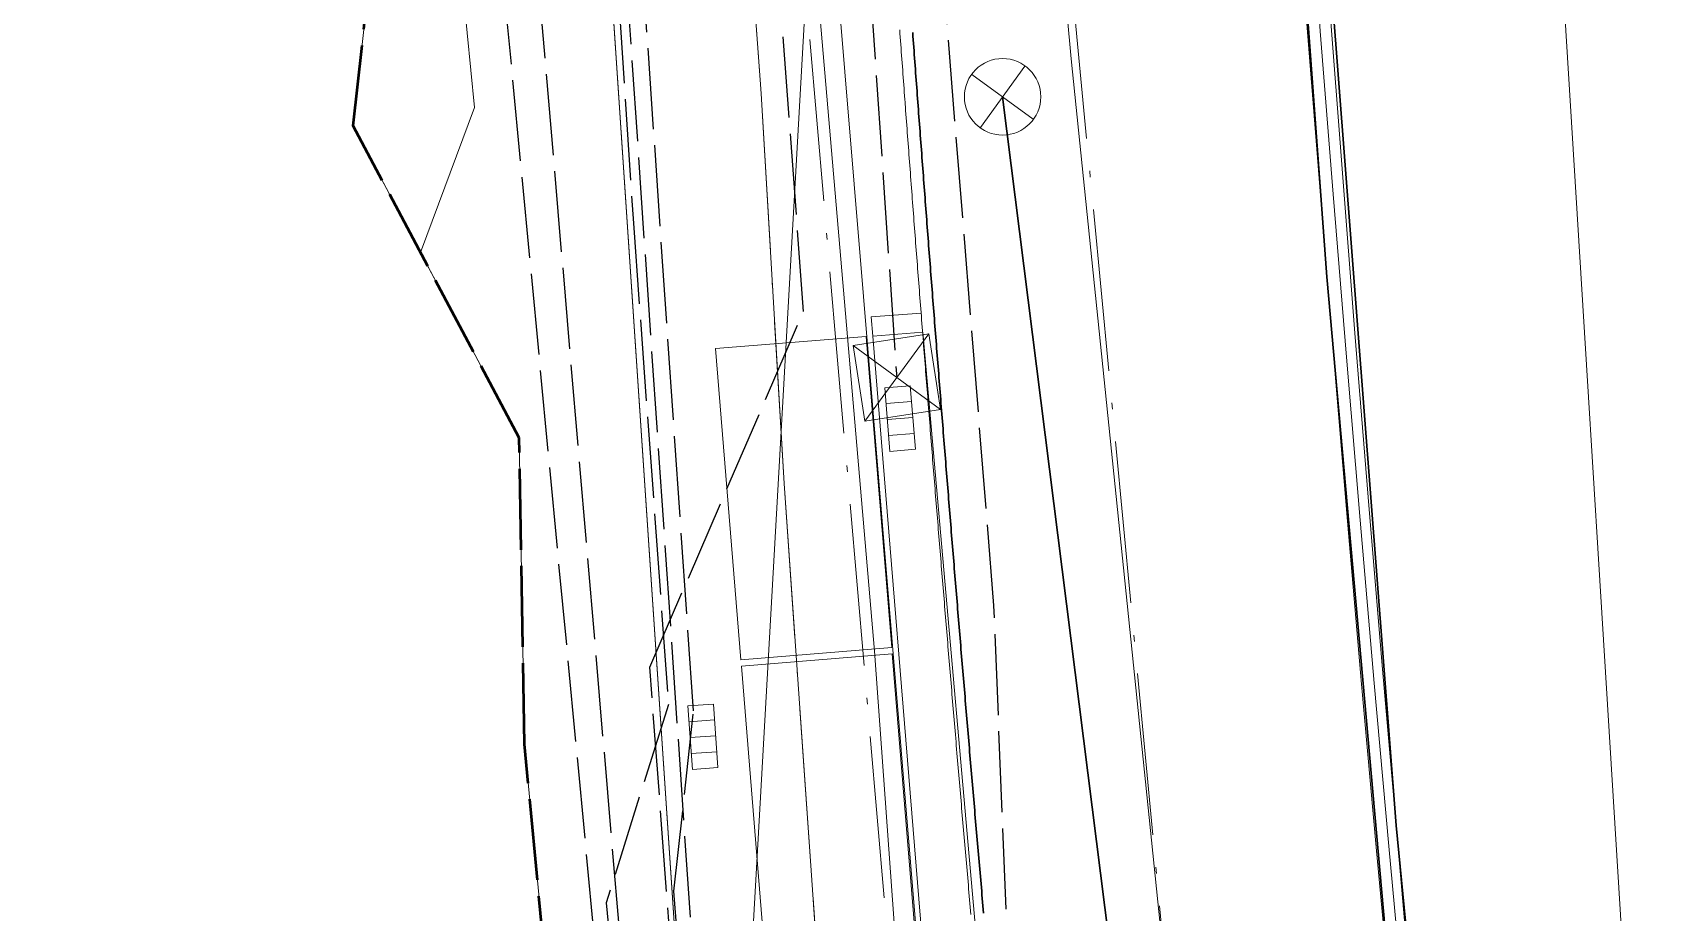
# Model space of a CAD drawing. Header units: metres. Extents: x 105014 to 106600, y 111320 to 118425.
# Drawn here: x 105866.85 to 105892.42, y 117402.24 to 117416.04 of the extents above; entities that cross this region are included whole.
import ezdxf

# ---------------------------------------------------------------- set-up
doc = ezdxf.new("R2010")
doc.units = ezdxf.units.M
doc.linetypes.add('DASHDOT', pattern=[3.556, 2.54, -0.508, 0, -0.508])
doc.linetypes.add('DASHED', pattern=[1.524, 1.27, -0.254])
for name, color, linetype, lineweight in [('00-BASE-LIMITE', 7, 'DASHED', 50), ('00-BASE-UE', 42, 'DASHED', 25), ('10-PAV-CALZADA-BRT', 12, 'CONTINUOUS', 30), ('10-PAV-CALZADA-MIXTA', 8, 'CONTINUOUS', 30), ('10-PAV-CICLORUTA', 76, 'CONTINUOUS', 18), ('10-PAV-SARDINEL', 252, 'CONTINUOUS', 13), ('20-EP-ZONA-DURA', 253, 'CONTINUOUS', 13), ('20-EP-ZONA-VERDE', 84, 'CONTINUOUS', 13), ('30-RED-ENEL-NODOS', 11, 'CONTINUOUS', 13), ('30-RED-ENEL-PROY', 1, 'DASHED', 25), ('30-RED-ETB-EXIST', 145, 'CONTINUOUS', 13), ('30-RED-ETB-PROY', 5, 'DASHED', 25), ('30-RED-MOVISTAR-PROY', 4, 'DASHED', 25), ('30-RED-VANTI-EXIST', 52, 'CONTINUOUS', 13), ('30-RED-VANTI-PROY', 2, 'DASHED', 25), ('30-RED-VANTI-RETIRO', 8, 'DASHDOT', 13), ('35-RH-ACUE-MENOR-EXIST', 151, 'CONTINUOUS', 13), ('35-RH-ACUE-MENOR-PROY', 5, 'DASHED', 25), ('35-RH-PLUV-COLECTOR', 96, 'CONTINUOUS', 30), ('35-RH-PLUV-NODOS', 94, 'CONTINUOUS', 13), ('60-PREDIAL-LOTE', 42, 'CONTINUOUS', 13)]:
    doc.layers.add(name, color=color, linetype=linetype, lineweight=lineweight)

# ---------------------------------------------------------------- blocks, each defined once
blk = doc.blocks.new('CAJA_ENEL')
for p, q in [((-0.6, -0.6), (0.6, 0.6)), ((-0.6, 0.6), (0.6, -0.6))]:
    blk.add_line(p, q)
blk.add_lwpolyline([(-0.6, -0.6), (0.6, -0.6), (0.6, 0.6), (-0.6, 0.6)], close=True)
blk = doc.blocks.new('SUMIDERO')
for p, q in [((-0.25, -0.2), (-0.25, 0.2)), ((0, -0.2), (0, 0.2)), ((0.25, -0.2), (0.25, 0.2))]:
    blk.add_line(p, q)
blk.add_lwpolyline([(-0.5, -0.2), (0.5, -0.2), (0.5, 0.2), (-0.5, 0.2)], close=True)
blk = doc.blocks.new('POZO_PLUV')
for p, q in [((-0.42, -0.42), (0.42, 0.42)), ((-0.42, 0.42), (0.42, -0.42))]:
    blk.add_line(p, q)
blk.add_circle((0, 0), 0.6)

msp = doc.modelspace()

# ---------------------------------------------------------------- linework, layer by layer
at = {"layer": '00-BASE-LIMITE'}
msp.add_lwpolyline([(105867.2397, 117331.0753), (105868.6161, 117346.9381), (105878.1479, 117346.0157), (105878.4749, 117346.0109), (105878.7983, 117346.0596), (105879.1095, 117346.1603), (105879.4001, 117346.3103), (105877.8331, 117364.9871), (105877.3387, 117371.2215), (105876.4895, 117382.4413), (105875.6327, 117393.6487), (105874.5609, 117404.8803), (105874.4783, 117409.6853), (105871.8727, 117414.5741), (105873.0107, 117424.8353), (105872.4083, 117439.9629), (105870.5049, 117464.3341), (105870.4919, 117464.4993), (105869.9409, 117464.6333), (105869.5001, 117468.8971)], dxfattribs=at)
at = {"layer": '00-BASE-UE'}
msp.add_lwpolyline([(105867.2397, 117331.0753), (105868.6161, 117346.9381), (105878.1479, 117346.0157), (105878.4749, 117346.0109), (105878.7983, 117346.0596), (105879.1095, 117346.1603), (105879.4001, 117346.3103), (105877.8331, 117364.9871), (105877.3387, 117371.2215), (105876.4895, 117382.4413), (105875.6327, 117393.6487), (105874.5609, 117404.8803), (105874.4783, 117409.6853), (105871.8727, 117414.5741), (105873.0107, 117424.8353), (105872.4083, 117439.9629), (105870.5049, 117464.3341), (105870.4919, 117464.4993), (105869.9409, 117464.6333), (105869.5001, 117468.8971)], dxfattribs=at)
at = {"layer": '10-PAV-CALZADA-BRT'}
msp.add_lwpolyline([(105911.4741, 117189.2018), (105890.3867, 117381.7125), (105890.3143, 117382.3755), (105890.2423, 117383.0382), (105888.2314, 117403.603), (105886.6443, 117424.2049), (105877.8369, 117556.2667), (105875.9939, 117583.9903)], dxfattribs=at)
at = {"layer": '10-PAV-CALZADA-MIXTA'}
for points in [[(105875.5457, 117584.6099), (105886.1051, 117426.2769), (105887.1478, 117412.2086), (105888.3981, 117398.1573), (105888.7381, 117394.6319), (105892.1176, 117359.5874), (105907.4615, 117200.4745), (105907.5158, 117199.9117), (105907.6165, 117198.8691), (105907.7719, 117197.2638), (105907.837, 117196.5939), (105907.9283, 117195.6584), (105908.0855, 117194.0531), (105908.1621, 117193.2764), (105908.2443, 117192.4481), (105908.4933, 117189.9595), (105909.0761, 117184.4347), (105909.5779, 117180.0187), (105910.2369, 117174.7261), (105910.8755, 117170.1035), (105911.6759, 117164.9269), (105912.4919, 117160.2355)], [(105881.7621, 117402.2275), (105881.7571, 117402.2849), (105881.7521, 117402.3425), (105881.7469, 117402.3999), (105881.7419, 117402.4575), (105881.7369, 117402.5149), (105881.7319, 117402.5725), (105881.7269, 117402.6299), (105881.7219, 117402.6875), (105881.7169, 117402.7451), (105881.7119, 117402.8025), (105881.7069, 117402.8601), (105881.7019, 117402.9175), (105881.6969, 117402.9751), (105881.6919, 117403.0325), (105881.6867, 117403.0901), (105881.6817, 117403.1477), (105881.6767, 117403.2051), (105881.6717, 117403.2627), (105881.6667, 117403.3201), (105881.6617, 117403.3777), (105881.6569, 117403.4351), (105881.6519, 117403.4927), (105881.6469, 117403.5503), (105881.6419, 117403.6077), (105881.6371, 117403.6653), (105881.6321, 117403.7227), (105881.6271, 117403.7803), (105881.6221, 117403.8379), (105881.6171, 117403.8953), (105881.6123, 117403.9529), (105881.6073, 117404.0103), (105881.6023, 117404.0679), (105881.5973, 117404.1255), (105881.5923, 117404.1829), (105881.5875, 117404.2405), (105881.5825, 117404.2979), (105881.5777, 117404.3555), (105881.5727, 117404.4131), (105881.5679, 117404.4705), (105881.5629, 117404.5281), (105881.5581, 117404.5855), (105881.5531, 117404.6431), (105881.5483, 117404.7007), (105881.5433, 117404.7581), (105881.5385, 117404.8157), (105881.5335, 117404.8733), (105881.5287, 117404.9307), (105881.5237, 117404.9883), (105881.5187, 117405.0457), (105881.5139, 117405.1033), (105881.5091, 117405.1609), (105881.5043, 117405.2183), (105881.4993, 117405.2759), (105881.4945, 117405.3335), (105881.4897, 117405.3909), (105881.4847, 117405.4485), (105881.4799, 117405.5059), (105881.4751, 117405.5635), (105881.4703, 117405.6211), (105881.4653, 117405.6785), (105881.4605, 117405.7361), (105881.4557, 117405.7937), (105881.4509, 117405.8511), (105881.4459, 117405.9087), (105881.4411, 117405.9663), (105881.4363, 117406.0237), (105881.4315, 117406.0813), (105881.4267, 117406.1387), (105881.4219, 117406.1963), (105881.4171, 117406.2539), (105881.4123, 117406.3113), (105881.4075, 117406.3689), (105881.4027, 117406.4265), (105881.3979, 117406.4839), (105881.3931, 117406.5415), (105881.3883, 117406.5991), (105881.3835, 117406.6567), (105881.3787, 117406.7141), (105881.3739, 117406.7717), (105881.3691, 117406.8293), (105881.3645, 117406.8867), (105881.3597, 117406.9443), (105881.3549, 117407.0019), (105881.3503, 117407.0593), (105881.3455, 117407.1169), (105881.3407, 117407.1745), (105881.3359, 117407.2319), (105881.3313, 117407.2895), (105881.3265, 117407.3471), (105881.3217, 117407.4045), (105881.3169, 117407.4621), (105881.3123, 117407.5197), (105881.3075, 117407.5771), (105881.3027, 117407.6347), (105881.2979, 117407.6923), (105881.2933, 117407.7499), (105881.2885, 117407.8073), (105881.2839, 117407.8649), (105881.2791, 117407.9225), (105881.2745, 117407.9799), (105881.2699, 117408.0375), (105881.2651, 117408.0951), (105881.2605, 117408.1525), (105881.2557, 117408.2101), (105881.2511, 117408.2677), (105881.2463, 117408.3251), (105881.2417, 117408.3827), (105881.2369, 117408.4403), (105881.2323, 117408.4977), (105881.2275, 117408.5553), (105881.2229, 117408.6129), (105881.2183, 117408.6705), (105881.2137, 117408.7279), (105881.2089, 117408.7855), (105881.2043, 117408.8431), (105881.1997, 117408.9007), (105881.1951, 117408.9581), (105881.1905, 117409.0157), (105881.1857, 117409.0733), (105881.1811, 117409.1307), (105881.1765, 117409.1883), (105881.1719, 117409.2459), (105881.1671, 117409.3035), (105881.1625, 117409.3609), (105881.1579, 117409.4185), (105881.1533, 117409.4761), (105881.1487, 117409.5337), (105881.1441, 117409.5911), (105881.1395, 117409.6487), (105881.1349, 117409.7063), (105881.1303, 117409.7639), (105881.1257, 117409.8213), (105881.1211, 117409.8789), (105881.1165, 117409.9365), (105881.1119, 117409.9941), (105881.1075, 117410.0515), (105881.1029, 117410.1091), (105881.0981, 117410.1667), (105881.0937, 117410.2243), (105881.0891, 117410.2817), (105881.0845, 117410.3393), (105881.0799, 117410.3969), (105881.0753, 117410.4543), (105881.0709, 117410.5119), (105881.0663, 117410.5695), (105881.0617, 117410.6271), (105881.0573, 117410.6847), (105881.0527, 117410.7421), (105881.0481, 117410.7997), (105881.0437, 117410.8573), (105881.0391, 117410.9149), (105881.0345, 117410.9725), (105881.0301, 117411.0299), (105881.0255, 117411.0875), (105881.0209, 117411.1451), (105881.0165, 117411.2027), (105881.0119, 117411.2601), (105881.0075, 117411.3177), (105881.0029, 117411.3753), (105880.9985, 117411.4329), (105880.9941, 117411.4905), (105880.9895, 117411.5479), (105880.9851, 117411.6055), (105880.9805, 117411.6631), (105880.9761, 117411.7207), (105880.9715, 117411.7781), (105880.9671, 117411.8357), (105880.9627, 117411.8933), (105880.9581, 117411.9509), (105880.9537, 117412.0085), (105880.9491, 117412.0659), (105880.9447, 117412.1235), (105880.9403, 117412.1811), (105880.9359, 117412.2387), (105880.9313, 117412.2961), (105880.9269, 117412.3537), (105880.9225, 117412.4113), (105880.9181, 117412.4689), (105880.9137, 117412.5265), (105880.9093, 117412.5841), (105880.9049, 117412.6415), (105880.9003, 117412.6991), (105880.8959, 117412.7567), (105880.8915, 117412.8143), (105880.8871, 117412.8719), (105880.8827, 117412.9293), (105880.8783, 117412.9869), (105880.8739, 117413.0445), (105880.8695, 117413.1021), (105880.8651, 117413.1597), (105880.8607, 117413.2173), (105880.8563, 117413.2747), (105880.8519, 117413.3323), (105880.8475, 117413.3899), (105880.8433, 117413.4475), (105880.8389, 117413.5051), (105880.8345, 117413.5627), (105880.8301, 117413.6201), (105880.8257, 117413.6777), (105880.8213, 117413.7353), (105880.8171, 117413.7929), (105880.8127, 117413.8505), (105880.8083, 117413.9081), (105880.8039, 117413.9655), (105880.7997, 117414.0231), (105880.7953, 117414.0807), (105880.7909, 117414.1383), (105880.7867, 117414.1959), (105880.7823, 117414.2535), (105880.7781, 117414.3109), (105880.7737, 117414.3685), (105880.7693, 117414.4261), (105880.7651, 117414.4837), (105880.7607, 117414.5413), (105880.7563, 117414.5989), (105880.7521, 117414.6565), (105880.7477, 117414.7139), (105880.7433, 117414.7715), (105880.7391, 117414.8291), (105880.7349, 117414.8867), (105880.7305, 117414.9443), (105880.7263, 117415.0019), (105880.7221, 117415.0593), (105880.7179, 117415.1169), (105880.7135, 117415.1745), (105880.7093, 117415.2321), (105880.7051, 117415.2897), (105880.7007, 117415.3473), (105880.6965, 117415.4049), (105880.6921, 117415.4623), (105880.6879, 117415.5201), (105880.6837, 117415.5775), (105880.6793, 117415.6351), (105880.6751, 117415.6927), (105880.6709, 117415.7503), (105880.6667, 117415.8079), (105880.6625, 117415.8655), (105880.6583, 117415.9231), (105880.6541, 117415.9805), (105880.6499, 117416.0381)]]:
    msp.add_lwpolyline(points, dxfattribs=at)
at = {"layer": '10-PAV-CICLORUTA'}
for points in [[(105880.3217, 117406.3945), (105877.9543, 117406.2025), (105877.5577, 117411.0845), (105879.9225, 117411.2709), (105880.3217, 117406.3945)], [(105881.4615, 117392.4743), (105881.8383, 117388.5691), (105882.2149, 117384.6639), (105882.5915, 117380.7587), (105882.9681, 117376.8535), (105883.3445, 117372.9483), (105883.7211, 117369.0431), (105884.0977, 117365.1379), (105884.4743, 117361.2325), (105884.8509, 117357.3273), (105885.2047, 117353.6593), (105882.8157, 117353.4289), (105882.2355, 117359.4463), (105881.4661, 117367.4239), (105880.6969, 117375.4015), (105879.9277, 117383.3791), (105879.1583, 117391.3567), (105877.9627, 117406.1011), (105880.3299, 117406.2949), (105881.4615, 117392.4743)]]:
    msp.add_lwpolyline(points, close=True, dxfattribs=at)
at = {"layer": '10-PAV-SARDINEL'}
for points in [[(105907.4615, 117200.4745), (105892.1176, 117359.5874), (105888.7381, 117394.6319), (105888.3981, 117398.1573), (105888.1553, 117400.7107), (105887.9194, 117403.2647), (105887.6904, 117405.8194), (105887.4682, 117408.3746), (105887.2528, 117410.9305), (105887.0444, 117413.4869), (105886.8428, 117416.0439), (105886.6481, 117418.6014), (105886.4602, 117421.1594), (105886.2792, 117423.7179), (105886.1051, 117426.2769), (105875.5457, 117584.6099)], [(105875.7453, 117584.6233), (105886.3047, 117426.2904), (105886.4788, 117423.7318), (105886.6597, 117421.1738), (105886.8475, 117418.6163), (105887.0422, 117416.0594), (105887.2438, 117413.5029), (105887.4522, 117410.947), (105887.6675, 117408.3917), (105887.8896, 117405.837), (105888.1186, 117403.2829), (105888.3545, 117400.7294), (105888.5972, 117398.1764), (105888.9372, 117394.6511), (105892.3167, 117359.6066), (105907.6606, 117200.4937)], [(105911.2753, 117189.18), (105890.1879, 117381.6908), (105888.9372, 117394.6511), (105888.5972, 117398.1764), (105888.3545, 117400.7294), (105888.1186, 117403.2829), (105887.8896, 117405.837), (105887.6675, 117408.3917), (105887.4522, 117410.947), (105887.2438, 117413.5029), (105887.0422, 117416.0594), (105886.8475, 117418.6163), (105886.6597, 117421.1738), (105886.4788, 117423.7318), (105886.3107, 117426.2019), (105886.3048, 117426.2904), (105877.6373, 117556.2534), (105875.7943, 117583.977)], [(105875.9939, 117583.9903), (105877.8369, 117556.2667), (105886.6443, 117424.2049), (105886.8195, 117421.6279), (105887.0013, 117419.0514), (105887.1897, 117416.4754), (105887.3848, 117413.8999), (105887.5865, 117411.3249), (105887.7948, 117408.7504), (105888.0098, 117406.1764), (105888.2314, 117403.603), (105888.4596, 117401.0302), (105888.6944, 117398.458), (105888.9358, 117395.8864), (105889.1839, 117393.3154), (105889.4386, 117390.7451), (105889.6999, 117388.1755), (105889.9678, 117385.6065), (105890.2423, 117383.0382), (105890.3143, 117382.3755), (105890.3867, 117381.7125), (105911.4741, 117189.2018)], [(105881.5629, 117402.2098), (105881.5579, 117402.2676), (105881.5529, 117402.3249), (105881.5477, 117402.3823), (105881.5427, 117402.4402), (105881.5377, 117402.4976), (105881.5327, 117402.5552), (105881.5277, 117402.6126), (105881.5226, 117402.6702), (105881.5177, 117402.7278), (105881.5127, 117402.7852), (105881.5077, 117402.8428), (105881.5027, 117402.9002), (105881.4977, 117402.9578), (105881.4927, 117403.0148), (105881.4875, 117403.0725), (105881.4825, 117403.1304), (105881.4775, 117403.1878), (105881.4725, 117403.2454), (105881.4675, 117403.3028), (105881.4624, 117403.3607), (105881.4576, 117403.4181), (105881.4526, 117403.4754), (105881.4477, 117403.533), (105881.4427, 117403.5907), (105881.4379, 117403.6483), (105881.4329, 117403.7054), (105881.4278, 117403.763), (105881.4229, 117403.8206), (105881.4179, 117403.8783), (105881.4131, 117403.9359), (105881.4081, 117403.993), (105881.403, 117404.0506), (105881.3981, 117404.1082), (105881.3931, 117404.1659), (105881.3883, 117404.2235), (105881.3833, 117404.2809), (105881.3784, 117404.3386), (105881.3734, 117404.3961), (105881.3686, 117404.4535), (105881.3636, 117404.5111), (105881.3588, 117404.5685), (105881.3538, 117404.6262), (105881.3491, 117404.6837), (105881.3441, 117404.7411), (105881.3392, 117404.7988), (105881.3342, 117404.8563), (105881.3294, 117404.9137), (105881.3245, 117404.971), (105881.3195, 117405.0287), (105881.3146, 117405.0867), (105881.3098, 117405.1443), (105881.305, 117405.2013), (105881.3, 117405.259), (105881.2952, 117405.3169), (105881.2904, 117405.3739), (105881.2854, 117405.4315), (105881.2806, 117405.4893), (105881.2758, 117405.5469), (105881.2711, 117405.6041), (105881.2661, 117405.6615), (105881.2612, 117405.7195), (105881.2564, 117405.7771), (105881.2516, 117405.8341), (105881.2466, 117405.8918), (105881.2418, 117405.9497), (105881.237, 117406.0071), (105881.2322, 117406.0647), (105881.2274, 117406.1221), (105881.2226, 117406.1797), (105881.2178, 117406.2373), (105881.213, 117406.2947), (105881.2082, 117406.3523), (105881.2034, 117406.4099), (105881.1986, 117406.4673), (105881.1938, 117406.5249), (105881.189, 117406.5825), (105881.1842, 117406.6401), (105881.1794, 117406.6975), (105881.1746, 117406.7551), (105881.1698, 117406.813), (105881.1652, 117406.8704), (105881.1604, 117406.9277), (105881.1556, 117406.9856), (105881.151, 117407.043), (105881.1462, 117407.1003), (105881.1414, 117407.1579), (105881.1366, 117407.2156), (105881.132, 117407.2733), (105881.1272, 117407.3305), (105881.1224, 117407.3879), (105881.1176, 117407.4459), (105881.113, 117407.5034), (105881.1082, 117407.5605), (105881.1034, 117407.6181), (105881.0986, 117407.6761), (105881.094, 117407.7336), (105881.0892, 117407.791), (105881.0846, 117407.8487), (105881.0798, 117407.9062), (105881.0751, 117407.964), (105881.0706, 117408.0213), (105881.0658, 117408.0788), (105881.0612, 117408.1362), (105881.0564, 117408.1939), (105881.0518, 117408.2514), (105881.047, 117408.3088), (105881.0424, 117408.3665), (105881.0376, 117408.424), (105881.033, 117408.4814), (105881.0282, 117408.5391), (105881.0235, 117408.597), (105881.0189, 117408.6546), (105881.0144, 117408.7116), (105881.0096, 117408.7693), (105881.0049, 117408.8272), (105881.0003, 117408.8848), (105880.9957, 117408.9422), (105880.9912, 117408.9995), (105880.9864, 117409.057), (105880.9817, 117409.1148), (105880.9771, 117409.1724), (105880.9726, 117409.2297), (105880.9678, 117409.2872), (105880.9631, 117409.345), (105880.9585, 117409.4026), (105880.9539, 117409.4602), (105880.9493, 117409.5178), (105880.9447, 117409.5752), (105880.9401, 117409.6328), (105880.9355, 117409.6904), (105880.9309, 117409.748), (105880.9263, 117409.8054), (105880.9217, 117409.863), (105880.9171, 117409.9206), (105880.9125, 117409.9785), (105880.9081, 117410.0359), (105880.9036, 117410.0929), (105880.8988, 117410.1508), (105880.8943, 117410.2087), (105880.8897, 117410.2658), (105880.8851, 117410.3234), (105880.8805, 117410.381), (105880.8759, 117410.4387), (105880.8715, 117410.4964), (105880.8669, 117410.5536), (105880.8623, 117410.6116), (105880.8579, 117410.6691), (105880.8533, 117410.7262), (105880.8487, 117410.7842), (105880.8443, 117410.8418), (105880.8397, 117410.899), (105880.8351, 117410.9569), (105880.8307, 117411.0143), (105880.8261, 117411.0716), (105880.8215, 117411.1296), (105880.8171, 117411.1871), (105880.8125, 117411.2445), (105880.8081, 117411.3022), (105880.8035, 117411.3598), (105880.7991, 117411.4177), (105880.7947, 117411.4749), (105880.7901, 117411.5323), (105880.7857, 117411.59), (105880.7811, 117411.6476), (105880.7767, 117411.7051), (105880.7721, 117411.7625), (105880.7677, 117411.8205), (105880.7633, 117411.8778), (105880.7587, 117411.9354), (105880.7543, 117411.9929), (105880.7497, 117412.0503), (105880.7453, 117412.1083), (105880.7409, 117412.1659), (105880.7365, 117412.2231), (105880.7319, 117412.2805), (105880.7275, 117412.3385), (105880.7231, 117412.3961), (105880.7187, 117412.4537), (105880.7143, 117412.5113), (105880.7099, 117412.5689), (105880.7055, 117412.6259), (105880.7009, 117412.6836), (105880.6965, 117412.7415), (105880.6921, 117412.7991), (105880.6877, 117412.8567), (105880.6833, 117412.9141), (105880.6789, 117412.9717), (105880.6745, 117413.0293), (105880.6701, 117413.0869), (105880.6657, 117413.1445), (105880.6613, 117413.2021), (105880.6569, 117413.2595), (105880.6525, 117413.3171), (105880.6481, 117413.3751), (105880.6439, 117413.4327), (105880.6395, 117413.4899), (105880.6351, 117413.5475), (105880.6307, 117413.6049), (105880.6263, 117413.6625), (105880.6219, 117413.7205), (105880.6177, 117413.7781), (105880.6133, 117413.8353), (105880.6089, 117413.8929), (105880.6045, 117413.9506), (105880.6003, 117414.0083), (105880.5959, 117414.0655), (105880.5915, 117414.1235), (105880.5873, 117414.1811), (105880.5829, 117414.2386), (105880.5787, 117414.296), (105880.5743, 117414.3533), (105880.5699, 117414.4113), (105880.5657, 117414.4689), (105880.5613, 117414.5261), (105880.5569, 117414.5841), (105880.5527, 117414.6416), (105880.5483, 117414.6987), (105880.5439, 117414.7567), (105880.5396, 117414.8146), (105880.5355, 117414.8719), (105880.5331, 117414.9096), (105880.5311, 117414.9295), (105880.5302, 117414.9443), (105880.5268, 117414.9874), (105880.5226, 117415.0448), (105880.5185, 117415.1021), (105880.5141, 117415.1597), (105880.5098, 117415.2176), (105880.5057, 117415.2749), (105880.5013, 117415.3325), (105880.4971, 117415.39), (105880.4927, 117415.4474), (105880.4884, 117415.5056), (105880.4843, 117415.5626), (105880.4799, 117415.6203), (105880.4756, 117415.6782), (105880.4714, 117415.7358), (105880.4672, 117415.7934), (105880.463, 117415.851), (105880.4588, 117415.9086), (105880.4546, 117415.966), (105880.4504, 117416.0236), (105880.4462, 117416.0812)], [(105880.6499, 117416.0381), (105880.6541, 117415.9805), (105880.6583, 117415.9231), (105880.6625, 117415.8655), (105880.6667, 117415.8079), (105880.6709, 117415.7503), (105880.6751, 117415.6927), (105880.6793, 117415.6351), (105880.6837, 117415.5775), (105880.6879, 117415.5201), (105880.6921, 117415.4623), (105880.6965, 117415.4049), (105880.7007, 117415.3473), (105880.7051, 117415.2897), (105880.7093, 117415.2321), (105880.7135, 117415.1745), (105880.7179, 117415.1169), (105880.7221, 117415.0593), (105880.7263, 117415.0019), (105880.7305, 117414.9443), (105880.7349, 117414.8867), (105880.7391, 117414.8291), (105880.7433, 117414.7715), (105880.7477, 117414.7139), (105880.7521, 117414.6565), (105880.7563, 117414.5989), (105880.7607, 117414.5413), (105880.7651, 117414.4837), (105880.7693, 117414.4261), (105880.7737, 117414.3685), (105880.7781, 117414.3109), (105880.7823, 117414.2535), (105880.7867, 117414.1959), (105880.7909, 117414.1383), (105880.7953, 117414.0807), (105880.7997, 117414.0231), (105880.8039, 117413.9655), (105880.8083, 117413.9081), (105880.8127, 117413.8505), (105880.8171, 117413.7929), (105880.8213, 117413.7353), (105880.8257, 117413.6777), (105880.8301, 117413.6201), (105880.8345, 117413.5627), (105880.8389, 117413.5051), (105880.8433, 117413.4475), (105880.8475, 117413.3899), (105880.8519, 117413.3323), (105880.8563, 117413.2747), (105880.8607, 117413.2173), (105880.8651, 117413.1597), (105880.8695, 117413.1021), (105880.8739, 117413.0445), (105880.8783, 117412.9869), (105880.8827, 117412.9293), (105880.8871, 117412.8719), (105880.8915, 117412.8143), (105880.8959, 117412.7567), (105880.9003, 117412.6991), (105880.9049, 117412.6415), (105880.9093, 117412.5841), (105880.9137, 117412.5265), (105880.9181, 117412.4689), (105880.9225, 117412.4113), (105880.9269, 117412.3537), (105880.9313, 117412.2961), (105880.9359, 117412.2387), (105880.9403, 117412.1811), (105880.9447, 117412.1235), (105880.9491, 117412.0659), (105880.9537, 117412.0085), (105880.9581, 117411.9509), (105880.9627, 117411.8933), (105880.9671, 117411.8357), (105880.9715, 117411.7781), (105880.9761, 117411.7207), (105880.9805, 117411.6631), (105880.9851, 117411.6055), (105880.9895, 117411.5479), (105880.9941, 117411.4905), (105880.9985, 117411.4329), (105881.0029, 117411.3753), (105881.0075, 117411.3177), (105881.0119, 117411.2601), (105881.0165, 117411.2027), (105881.0209, 117411.1451), (105881.0255, 117411.0875), (105881.0301, 117411.0299), (105881.0345, 117410.9725), (105881.0391, 117410.9149), (105881.0437, 117410.8573), (105881.0481, 117410.7997), (105881.0527, 117410.7421), (105881.0573, 117410.6847), (105881.0617, 117410.6271), (105881.0663, 117410.5695), (105881.0709, 117410.5119), (105881.0753, 117410.4543), (105881.0799, 117410.3969), (105881.0845, 117410.3393), (105881.0891, 117410.2817), (105881.0937, 117410.2243), (105881.0981, 117410.1667), (105881.1029, 117410.1091), (105881.1075, 117410.0515), (105881.1119, 117409.9941), (105881.1165, 117409.9365), (105881.1211, 117409.8789), (105881.1257, 117409.8213), (105881.1303, 117409.7639), (105881.1349, 117409.7063), (105881.1395, 117409.6487), (105881.1441, 117409.5911), (105881.1487, 117409.5337), (105881.1533, 117409.4761), (105881.1579, 117409.4185), (105881.1625, 117409.3609), (105881.1671, 117409.3035), (105881.1719, 117409.2459), (105881.1765, 117409.1883), (105881.1811, 117409.1307), (105881.1857, 117409.0733), (105881.1905, 117409.0157), (105881.1951, 117408.9581), (105881.1997, 117408.9007), (105881.2043, 117408.8431), (105881.2089, 117408.7855), (105881.2137, 117408.7279), (105881.2183, 117408.6705), (105881.2229, 117408.6129), (105881.2275, 117408.5553), (105881.2323, 117408.4977), (105881.2369, 117408.4403), (105881.2417, 117408.3827), (105881.2463, 117408.3251), (105881.2511, 117408.2677), (105881.2557, 117408.2101), (105881.2605, 117408.1525), (105881.2651, 117408.0951), (105881.2699, 117408.0375), (105881.2745, 117407.9799), (105881.2791, 117407.9225), (105881.2839, 117407.8649), (105881.2885, 117407.8073), (105881.2933, 117407.7499), (105881.2979, 117407.6923), (105881.3027, 117407.6347), (105881.3075, 117407.5771), (105881.3123, 117407.5197), (105881.3169, 117407.4621), (105881.3217, 117407.4045), (105881.3265, 117407.3471), (105881.3313, 117407.2895), (105881.3359, 117407.2319), (105881.3407, 117407.1745), (105881.3455, 117407.1169), (105881.3503, 117407.0593), (105881.3549, 117407.0019), (105881.3597, 117406.9443), (105881.3645, 117406.8867), (105881.3691, 117406.8293), (105881.3739, 117406.7717), (105881.3787, 117406.7141), (105881.3835, 117406.6567), (105881.3883, 117406.5991), (105881.3931, 117406.5415), (105881.3979, 117406.4839), (105881.4027, 117406.4265), (105881.4075, 117406.3689), (105881.4123, 117406.3113), (105881.4171, 117406.2539), (105881.4219, 117406.1963), (105881.4267, 117406.1387), (105881.4315, 117406.0813), (105881.4363, 117406.0237), (105881.4411, 117405.9663), (105881.4459, 117405.9087), (105881.4509, 117405.8511), (105881.4557, 117405.7937), (105881.4605, 117405.7361), (105881.4653, 117405.6785), (105881.4703, 117405.6211), (105881.4751, 117405.5635), (105881.4799, 117405.5059), (105881.4847, 117405.4485), (105881.4897, 117405.3909), (105881.4945, 117405.3335), (105881.4993, 117405.2759), (105881.5043, 117405.2183), (105881.5091, 117405.1609), (105881.5139, 117405.1033), (105881.5187, 117405.0457), (105881.5237, 117404.9883), (105881.5287, 117404.9307), (105881.5335, 117404.8733), (105881.5385, 117404.8157), (105881.5433, 117404.7581), (105881.5483, 117404.7007), (105881.5531, 117404.6431), (105881.5581, 117404.5855), (105881.5629, 117404.5281), (105881.5679, 117404.4705), (105881.5727, 117404.4131), (105881.5777, 117404.3555), (105881.5825, 117404.2979), (105881.5875, 117404.2405), (105881.5923, 117404.1829), (105881.5973, 117404.1255), (105881.6023, 117404.0679), (105881.6073, 117404.0103), (105881.6123, 117403.9529), (105881.6171, 117403.8953), (105881.6221, 117403.8379), (105881.6271, 117403.7803), (105881.6321, 117403.7227), (105881.6371, 117403.6653), (105881.6419, 117403.6077), (105881.6469, 117403.5503), (105881.6519, 117403.4927), (105881.6569, 117403.4351), (105881.6617, 117403.3777), (105881.6667, 117403.3201), (105881.6717, 117403.2627), (105881.6767, 117403.2051), (105881.6817, 117403.1477), (105881.6867, 117403.0901), (105881.6919, 117403.0325), (105881.6969, 117402.9751), (105881.7019, 117402.9175), (105881.7069, 117402.8601), (105881.7119, 117402.8025), (105881.7169, 117402.7451), (105881.7219, 117402.6875), (105881.7269, 117402.6299), (105881.7319, 117402.5725), (105881.7369, 117402.5149), (105881.7419, 117402.4575), (105881.7469, 117402.3999), (105881.7521, 117402.3425), (105881.7571, 117402.2849), (105881.7621, 117402.2275)]]:
    msp.add_lwpolyline(points, dxfattribs=at)
at = {"layer": '20-EP-ZONA-DURA'}
for points in [[(105876.4895, 117382.4413), (105875.6327, 117393.6487), (105874.5609, 117404.8803), (105874.4783, 117409.6853), (105872.9313, 117412.5879), (105873.7757, 117414.8643), (105873.4917, 117417.7963)], [(105880.4462, 117416.0812), (105880.4504, 117416.0236), (105880.4546, 117415.966), (105880.4588, 117415.9086), (105880.463, 117415.851), (105880.4672, 117415.7934), (105880.4714, 117415.7358), (105880.4756, 117415.6782), (105880.4799, 117415.6203), (105880.4843, 117415.5626), (105880.4884, 117415.5056), (105880.4927, 117415.4474), (105880.4971, 117415.39), (105880.5013, 117415.3325), (105880.5057, 117415.2749), (105880.5098, 117415.2176), (105880.5141, 117415.1597), (105880.5185, 117415.1021), (105880.5226, 117415.0448), (105880.5268, 117414.9874), (105880.5302, 117414.9443), (105880.5311, 117414.9295), (105880.5331, 117414.9096), (105880.5355, 117414.8719), (105880.5396, 117414.8146), (105880.5439, 117414.7567), (105880.5483, 117414.6987), (105880.5527, 117414.6416), (105880.5569, 117414.5841), (105880.5613, 117414.5261), (105880.5657, 117414.4689), (105880.5699, 117414.4113), (105880.5743, 117414.3533), (105880.5787, 117414.296), (105880.5829, 117414.2386), (105880.5873, 117414.1811), (105880.5915, 117414.1235), (105880.5959, 117414.0655), (105880.6003, 117414.0083), (105880.6045, 117413.9506), (105880.6089, 117413.8929), (105880.6133, 117413.8353), (105880.6177, 117413.7781), (105880.6219, 117413.7205), (105880.6263, 117413.6625), (105880.6307, 117413.6049), (105880.6351, 117413.5475), (105880.6395, 117413.4899), (105880.6439, 117413.4327), (105880.6481, 117413.3751), (105880.6525, 117413.3171), (105880.6569, 117413.2595), (105880.6613, 117413.2021), (105880.6657, 117413.1445), (105880.6701, 117413.0869), (105880.6745, 117413.0293), (105880.6789, 117412.9717), (105880.6833, 117412.9141), (105880.6877, 117412.8567), (105880.6921, 117412.7991), (105880.6965, 117412.7415), (105880.7009, 117412.6836), (105880.7055, 117412.6259), (105880.7099, 117412.5689), (105880.7143, 117412.5113), (105880.7187, 117412.4537), (105880.7231, 117412.3961), (105880.7275, 117412.3385), (105880.7319, 117412.2805), (105880.7365, 117412.2231), (105880.7409, 117412.1659), (105880.7453, 117412.1083), (105880.7497, 117412.0503), (105880.7543, 117411.9929), (105880.7587, 117411.9354), (105880.7633, 117411.8778), (105880.7677, 117411.8205), (105880.7721, 117411.7625), (105880.7767, 117411.7051), (105880.7811, 117411.6476), (105880.7818, 117411.6394), (105879.9977, 117411.5777), (105880.0221, 117411.2787), (105881.5613, 117392.4833)]]:
    msp.add_lwpolyline(points, dxfattribs=at)
for points in [[(105877.5577, 117411.0845), (105877.9543, 117406.2025), (105880.3217, 117406.3945), (105879.9225, 117411.2709), (105877.5577, 117411.0845)], [(105880.3299, 117406.2949), (105877.9627, 117406.1011), (105879.1583, 117391.3567), (105879.9277, 117383.3791), (105880.6969, 117375.4015), (105881.4661, 117367.4239), (105882.2355, 117359.4463), (105882.8157, 117353.4289), (105885.2047, 117353.6593), (105884.8509, 117357.3273), (105884.4743, 117361.2325), (105884.0977, 117365.1379), (105883.7211, 117369.0431), (105883.3445, 117372.9483), (105882.9681, 117376.8535), (105882.5915, 117380.7587), (105882.2149, 117384.6639), (105881.8383, 117388.5691), (105881.4615, 117392.4743), (105880.3299, 117406.2949)]]:
    msp.add_lwpolyline(points, close=True, dxfattribs=at)
at = {"layer": '20-EP-ZONA-VERDE'}
msp.add_lwpolyline([(105873.4917, 117417.7963), (105873.7757, 117414.8643), (105872.9313, 117412.5879), (105871.8727, 117414.5741), (105872.4491, 117419.7717), (105873.4917, 117417.7963)], close=True, dxfattribs=at)
msp.add_lwpolyline([(105882.3143, 117384.6735), (105881.9377, 117388.5787), (105881.5613, 117392.4833), (105880.0221, 117411.2787), (105880.8111, 117411.3407), (105882.5751, 117391.3461), (105882.5751, 117391.3461), (105882.9143, 117387.8285)], dxfattribs=at)
at = {"layer": '30-RED-ENEL-PROY'}
for points in [[(105879.7683, 117419.9255), (105880.3997, 117410.6281)], [(105877.3915, 117383.6813), (105873.9611, 117419.6789)]]:
    msp.add_lwpolyline(points, dxfattribs=at)
at = {"layer": '30-RED-ETB-EXIST'}
msp.add_lwpolyline([(105877.564, 117400.069), (105878.061, 117400.439), (105879.261, 117421.733), (105879.412, 117421.725)], dxfattribs=at)
at = {"layer": '30-RED-ETB-PROY'}
msp.add_lwpolyline([(105877.564, 117400.069), (105877.268, 117400.648), (105875.819, 117421.94), (105875.766, 117422.536)], dxfattribs=at)
at = {"layer": '30-RED-MOVISTAR-PROY'}
msp.add_lwpolyline([(105877.6063, 117383.7477), (105874.5307, 117419.7857)], dxfattribs=at)
at = {"layer": '30-RED-VANTI-EXIST'}
for points in [[(105881.0763, 117392.0523), (105880.5865, 117398.9737), (105880.0519, 117406.3387), (105879.1589, 117416.7499), (105878.7193, 117422.0229), (105877.9639, 117431.3305), (105876.9845, 117441.6505), (105876.2451, 117447.7645), (105875.658, 117452.6282)], [(105882.1441, 117358.5952), (105882.0235, 117360.2785), (105881.6831, 117365.2581), (105881.1397, 117372.9779), (105880.6733, 117379.4429), (105880.0083, 117389.2535), (105879.5119, 117396.2857), (105879.0597, 117402.9013), (105878.6323, 117408.9655), (105878.2735, 117415.0793), (105877.8877, 117420.3661), (105877.2355, 117429.4261), (105876.7753, 117436.4327), (105876.1145, 117445.8839), (105875.6858, 117452.2173)], [(105884.7629, 117399.8171), (105883.1371, 117415.6235), (105879.9959, 117449.9213)]]:
    msp.add_lwpolyline(points, dxfattribs=at)
at = {"layer": '30-RED-VANTI-PROY'}
for points in [[(105883.0268, 117391.8966), (105882.1765, 117400.7679), (105881.9243, 117407.0547), (105878.8975, 117444.6351), (105879.1011, 117447.0931), (105878.9751, 117449.0347), (105878.4405, 117450.8797), (105878.1051, 117456.3279), (105877.4629, 117466.4137), (105876.2873, 117483.8307), (105876.226, 117484.7268)], [(105872.9794, 117461.8705), (105873.4567, 117454.6985), (105874.6235, 117437.4031), (105875.6457, 117422.5957), (105876.2687, 117413.0503), (105876.8185, 117405.5005), (105875.8417, 117402.3899), (105876.1989, 117398.6291), (105877.8049, 117397.3845), (105878.6071, 117388.9323), (105879.2915, 117381.5151), (105880.0171, 117374.1031), (105881.4611, 117358.7483), (105881.9939, 117353.4757), (105881.7981, 117352.4988)], [(105880.451, 117375.2721), (105878.8515, 117392.0849), (105878.2821, 117398.0411), (105877.1509, 117399.0689), (105876.9057, 117402.5741), (105877.2115, 117405.4015), (105876.0391, 117422.4923), (105874.3097, 117447.7405), (105873.3905, 117461.8967)]]:
    msp.add_lwpolyline(points, dxfattribs=at)
at = {"layer": '30-RED-VANTI-RETIRO'}
for points in [[(105882.1441, 117358.5952), (105882.0235, 117360.2785), (105881.6831, 117365.2581), (105881.1397, 117372.9779), (105880.6733, 117379.4429), (105880.0083, 117389.2535), (105879.5119, 117396.2857), (105879.0597, 117402.9013), (105878.6323, 117408.9655), (105878.2735, 117415.0793), (105877.8877, 117420.3661), (105877.2355, 117429.4261), (105876.7753, 117436.4327), (105876.1145, 117445.8839), (105875.6858, 117452.2173)], [(105881.0474, 117392.0489), (105880.5209, 117398.8273), (105876.4759, 117445.4289), (105875.6858, 117452.2173)], [(105884.7629, 117399.8171), (105879.9959, 117449.9213)]]:
    msp.add_lwpolyline(points, dxfattribs=at)
at = {"layer": '35-RH-ACUE-MENOR-EXIST'}
msp.add_lwpolyline([(105886.5, 117332.2), (105876.79, 117449.08)], dxfattribs=at)
at = {"layer": '35-RH-ACUE-MENOR-PROY'}
msp.add_lwpolyline([(105883.3688, 117331.6456), (105882.5477, 117343.4767), (105881.0154, 117365.5879), (105880.3374, 117372.8575), (105878.14, 117396.4175), (105878.071, 117397.3979), (105877.0173, 117399.5284), (105876.527, 117406.0853), (105878.938, 117411.665), (105878.5875, 117416.419), (105876.2107, 117423.3846), (105873.8654, 117451.6341), (105873.5585, 117455.3309), (105872.9749, 117469.8943), (105870.5788, 117505.6965), (105869.5268, 117508.3188), (105869.2996, 117511.5351), (105870.041, 117513.769), (105868.7241, 117530.9146), (105865.3724, 117574.5533), (105865.0345, 117578.9526), (105863.1398, 117603.6215)], dxfattribs=at)
at = {"layer": '35-RH-PLUV-COLECTOR'}
msp.add_lwpolyline([(105891.7642, 117338.1882), (105882.06, 117415.03)], dxfattribs=at)
msp.add_lwpolyline([(105891.7642, 117338.1882), (105882.06, 117415.03)], dxfattribs=at)
at = {"layer": '60-PREDIAL-LOTE'}
for points in [[(105880.3096, 117351.448), (105879.0793, 117350.1342), (105877.833, 117364.9871), (105876.4894, 117382.4413), (105875.6326, 117393.6485), (105874.5608, 117404.8802), (105874.4783, 117409.6852), (105871.8725, 117414.5743), (105873.0105, 117424.8353), (105872.3115, 117428.3965), (105874.7564, 117428.3447), (105875.1353, 117428.3366), (105875.148, 117428.336), (105880.3096, 117351.448)], [(105880.3096, 117351.448), (105875.148, 117428.336), (105890.1465, 117428.1206), (105907.5098, 117148.0724), (105897.817, 117158.18), (105892.2728, 117163.1104), (105888.3224, 117195.3692), (105883.3985, 117318.9425), (105883.1337, 117325.5912), (105881.0632, 117351.1488), (105880.3096, 117351.448)]]:
    msp.add_lwpolyline(points, close=True, dxfattribs=at)

# ---------------------------------------------------------------- block references
at = {"layer": '30-RED-ENEL-NODOS', "rotation": 98.7}
msp.add_blockref('CAJA_ENEL', (105880.3997, 117410.628), dxfattribs=at)
at = {"layer": '35-RH-PLUV-NODOS'}
for name, p, rotation in [('POZO_PLUV', (105882.06, 117415.03), 279), ('SUMIDERO', (105880.4515, 117409.9857), 274.7), ('SUMIDERO', (105880.4515, 117409.9857), 274.7), ('SUMIDERO', (105880.4515, 117409.9857), 274.7), ('SUMIDERO', (105877.3592, 117404.9964), 274), ('SUMIDERO', (105877.3592, 117404.9964), 274), ('SUMIDERO', (105877.3592, 117404.9964), 274)]:
    msp.add_blockref(name, p, dxfattribs=dict(at, rotation=rotation))

doc.saveas('drawing.dxf')
